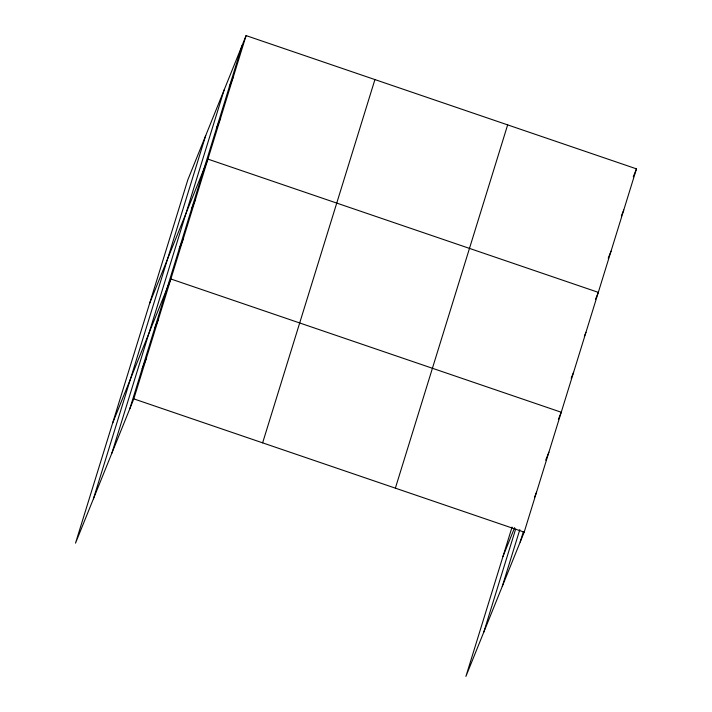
<?xml version="1.0" encoding="UTF-8"?>
<svg xmlns="http://www.w3.org/2000/svg" width="712" height="712" viewBox="0 0 712 712"><rect width="100%" height="100%" fill="white"/><g stroke="black" fill="none" stroke-linecap="round" stroke-linejoin="round"><path stroke-width="1.07" d="M93.423 498.809L205.715 135.538M111.882 453.135L224.173 89.863M129.789 408.804L242.08 45.532M246.094 35.6L187.808 179.869L75.516 543.14L133.803 398.871L246.094 35.6L636.483 168.86L524.192 532.131L465.906 676.4L512.062 527.076M262.63 442.846L374.921 79.575M395.365 488.156L507.656 124.885M483.813 632.069L515.666 529.016M502.272 586.394L519.822 529.612M520.178 542.063L523.427 531.544M229.353 86.704L233.367 76.771M216.626 127.875L220.64 117.943M149.627 303.383L207.922 159.114L598.303 292.365L595.499 299.325M191.555 209.008L195.569 199.075M179.202 248.969L183.215 239.027M112.576 423.266L170.862 278.988L561.252 412.248L558.439 419.208M154.495 328.891L158.509 318.949M142.142 368.843L146.156 358.91M633.271 176.807L636.483 168.86M621.353 215.985L623.757 210.031M608.226 258.153L611.029 251.203M584.347 336.304L585.949 332.326M571.193 378.25L573.605 372.287M502.957 556.517L514.625 527.654M545.686 460.157L548.899 452.209M534.534 497.136L536.545 492.17M133.803 398.871L524.192 532.131"/></g></svg>
